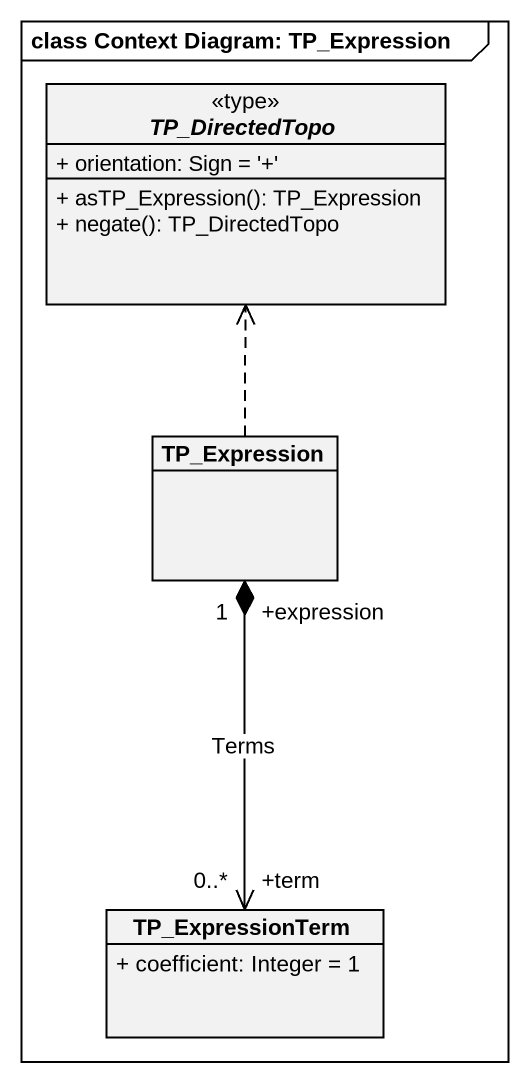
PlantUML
@startuml
mainframe class Context Diagram: TP_Expression
hide circle
hide empty members
skinparam classAttributeIconSize 0
abstract class TP_DirectedTopo <<type>> {
  + orientation: Sign = '+'
  + asTP_Expression(): TP_Expression
  + negate(): TP_DirectedTopo
}
class TP_Expression
class TP_ExpressionTerm {
  + coefficient: Integer = 1
}
TP_Expression .up.> TP_DirectedTopo
TP_ExpressionTerm "+term\n0..*" <-up-* "+expression\n1" TP_Expression : Terms
@enduml
